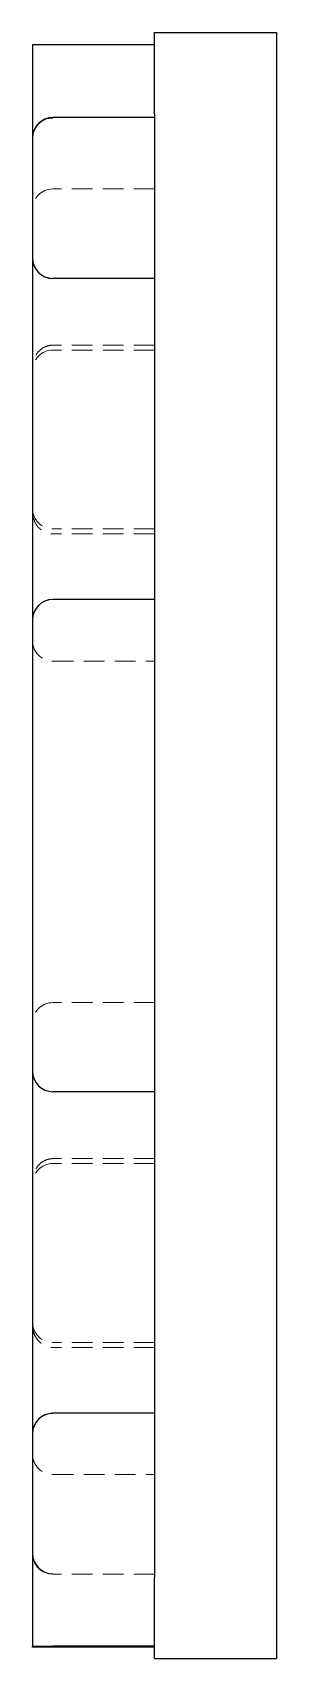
# Model space of a CAD drawing. Header units: millimetres. Extents: x 58 to 231, y 7 to 166.
# Drawn here: x 215.5 to 230.5, y 7 to 107 of the extents above.
import ezdxf

# ---------------------------------------------------------------- set-up
doc = ezdxf.new("R2010")
doc.units = ezdxf.units.MM
doc.linetypes.add('HIDDEN', pattern=[1.905, 1.27, -0.635])

msp = doc.modelspace()

# ---------------------------------------------------------------- linework, layer by layer
at = {"color": 7, "linetype": 'Continuous', "lineweight": 25}
for p, q in [((223.04, 107), (230.55, 107)), ((223.04, 102), (223.04, 107)), ((230.55, 107), (230.55, 102)), ((215.54, 106.25), (215.54, 105.02)), ((223.04, 106.25), (216.79, 106.25)), ((215.54, 105.02), (215.54, 103.26)), ((215.54, 103.26), (215.54, 100.52)), ((223.04, 101.77), (216.79, 101.77)), ((223.04, 102), (223.04, 12)), ((230.55, 102), (230.55, 12)), ((215.54, 100.52), (215.54, 100.38)), ((215.54, 100.38), (215.54, 94.75)), ((215.54, 94.75), (215.54, 93.13)), ((215.54, 93.13), (215.54, 93.12)), ((215.54, 93.12), (215.54, 90.48)), ((223.04, 91.87), (216.79, 91.87)), ((215.54, 90.48), (215.54, 86.59)), ((215.54, 86.59), (215.54, 79.14)), ((215.54, 79.14), (215.54, 75.25)), ((215.54, 75.25), (215.54, 70.88)), ((223.04, 72.13), (216.79, 72.13)), ((215.54, 70.88), (215.54, 69.27)), ((215.54, 69.27), (215.54, 59.12)), ((215.54, 59.12), (215.54, 54.87)), ((215.54, 54.87), (215.54, 44.72)), ((215.54, 44.72), (215.54, 43.11)), ((215.54, 43.11), (215.54, 40.45)), ((223.04, 41.86), (216.79, 41.86)), ((215.54, 40.45), (215.54, 36.56)), ((215.54, 36.56), (215.54, 29.11)), ((215.54, 29.11), (215.54, 25.22)), ((215.54, 25.22), (215.54, 20.83)), ((223.04, 22.08), (216.79, 22.08)), ((215.54, 20.83), (215.54, 19.22)), ((215.54, 19.22), (215.54, 13.6)), ((215.54, 13.6), (215.54, 13.46)), ((215.54, 13.46), (215.54, 13.46)), ((215.54, 13.46), (215.54, 10.7)), ((223.04, 7), (223.04, 12)), ((230.55, 12), (230.55, 7)), ((215.54, 10.7), (215.54, 8.95)), ((215.54, 8.95), (215.54, 7.75)), ((215.54, 7.7), (215.54, 7.75)), ((223.04, 7.75), (216.79, 7.75)), ((223.04, 7.7), (216.79, 7.7)), ((223.04, 7), (230.55, 7))]:
    msp.add_line(p, q, dxfattribs=at)
at = {"color": 7, "linetype": 'HIDDEN', "lineweight": 18}
for p, q in [((223.04, 101.77), (216.79, 101.77)), ((223.04, 97.38), (216.79, 97.38)), ((223.04, 87.77), (216.79, 87.77)), ((223.04, 87.47), (216.79, 87.47)), ((223.04, 76.47), (216.79, 76.47)), ((223.04, 76.16), (216.79, 76.16)), ((216.79, 68.34), (223.04, 68.34)), ((223.04, 47.34), (216.79, 47.34)), ((223.04, 37.74), (216.79, 37.74)), ((223.04, 37.44), (216.79, 37.44)), ((223.04, 26.43), (216.79, 26.43)), ((223.04, 26.13), (216.79, 26.13)), ((216.79, 18.31), (223.04, 18.31)), ((223.04, 12.19), (216.79, 12.19)), ((223.04, 12.18), (216.79, 12.18))]:
    msp.add_line(p, q, dxfattribs=at)
at = {"color": 7, "linetype": 'Continuous', "lineweight": 25}
for centre, start, end in [((216.79, 100.52), 90, 180), ((216.79, 93.13), 180, 270), ((216.79, 93.12), 180, 270), ((216.79, 70.88), 90, 180), ((216.79, 43.11), 180, 270), ((216.79, 20.83), 90, 180), ((216.79, 13.46), 180, 270), ((216.79, 13.46), 180, 270)]:
    msp.add_arc(centre, 1.25, start, end, dxfattribs=at)
at = {"color": 7, "linetype": 'HIDDEN', "lineweight": 18}
for centre, start, end in [((216.79, 100.52), 90, 180), ((216.79, 100.5), 90, 180), ((216.79, 100.49), 90, 180), ((216.79, 96.13), 90, 180), ((216.79, 86.22), 90, 180), ((216.79, 86.22), 90, 180), ((216.79, 77.72), 180, 270), ((216.79, 77.72), 180, 270), ((216.79, 69.59), 180, 270), ((216.79, 46.09), 90, 180), ((216.79, 36.19), 90, 180), ((216.79, 36.19), 90, 180), ((216.79, 27.68), 180, 270), ((216.79, 27.68), 180, 270), ((216.79, 20.82), 90, 180), ((216.79, 19.56), 180, 270), ((216.79, 13.44), 180, 270), ((216.79, 13.43), 180, 270)]:
    msp.add_arc(centre, 1.25, start, end, dxfattribs=at)
at = {"color": 7, "linetype": 'Continuous', "lineweight": 25}
for points, knots in [([(216.79, 106.25), (216.7, 106.25), (216.62, 106.25), (216.45, 106.25), (216.37, 106.25), (216.14, 106.25), (216.01, 106.25), (215.78, 106.25), (215.69, 106.25), (215.57, 106.25), (215.54, 106.25), (215.54, 106.25)], [0, 0, 0, 0, 0.125, 0.125, 0.25, 0.25, 0.5, 0.5, 0.75, 0.75, 1, 1, 1, 1]), ([(215.54, 7.75), (215.54, 7.75), (215.57, 7.75), (215.69, 7.75), (215.78, 7.75), (215.95, 7.75), (216.01, 7.75), (216.15, 7.75), (216.22, 7.75), (216.45, 7.75), (216.62, 7.75), (216.79, 7.75)], [0, 0, 0, 0, 0.25, 0.25, 0.5, 0.5, 0.625, 0.625, 0.75, 0.75, 1, 1, 1, 1]), ([(216.79, 7.7), (216.7, 7.7), (216.62, 7.7), (216.45, 7.7), (216.37, 7.7), (216.14, 7.7), (216.01, 7.7), (215.78, 7.7), (215.69, 7.7), (215.57, 7.7), (215.54, 7.7), (215.54, 7.7)], [0, 0, 0, 0, 0.125, 0.125, 0.25, 0.25, 0.5, 0.5, 0.75, 0.75, 1, 1, 1, 1])]:
    msp.add_open_spline(points, degree=3, knots=knots, dxfattribs=at)
at = {"color": 7, "linetype": 'HIDDEN', "lineweight": 18}
for points, knots in [([(216.79, 87.77), (216.7, 87.77), (216.62, 87.76), (216.45, 87.72), (216.37, 87.7), (216.14, 87.59), (216.01, 87.48), (215.78, 87.23), (215.69, 87.08), (215.57, 86.76), (215.54, 86.59), (215.54, 86.42)], [0, 0, 0, 0, 0.125, 0.125, 0.25, 0.25, 0.5, 0.5, 0.75, 0.75, 1, 1, 1, 1]), ([(215.54, 77.51), (215.54, 77.34), (215.57, 77.18), (215.69, 76.86), (215.78, 76.71), (215.95, 76.52), (216.01, 76.46), (216.15, 76.36), (216.22, 76.31), (216.45, 76.2), (216.62, 76.16), (216.79, 76.16)], [0, 0, 0, 0, 0.25, 0.25, 0.5, 0.5, 0.625, 0.625, 0.75, 0.75, 1, 1, 1, 1]), ([(216.79, 37.74), (216.7, 37.74), (216.62, 37.73), (216.45, 37.69), (216.37, 37.66), (216.14, 37.55), (216.01, 37.45), (215.78, 37.19), (215.69, 37.05), (215.57, 36.73), (215.54, 36.56), (215.54, 36.39)], [0, 0, 0, 0, 0.125, 0.125, 0.25, 0.25, 0.5, 0.5, 0.75, 0.75, 1, 1, 1, 1]), ([(215.54, 27.48), (215.54, 27.31), (215.57, 27.14), (215.69, 26.82), (215.78, 26.68), (215.95, 26.48), (216.01, 26.43), (216.15, 26.32), (216.22, 26.28), (216.45, 26.17), (216.62, 26.13), (216.79, 26.13)], [0, 0, 0, 0, 0.25, 0.25, 0.5, 0.5, 0.625, 0.625, 0.75, 0.75, 1, 1, 1, 1])]:
    msp.add_open_spline(points, degree=3, knots=knots, dxfattribs=at)

doc.saveas('drawing.dxf')
